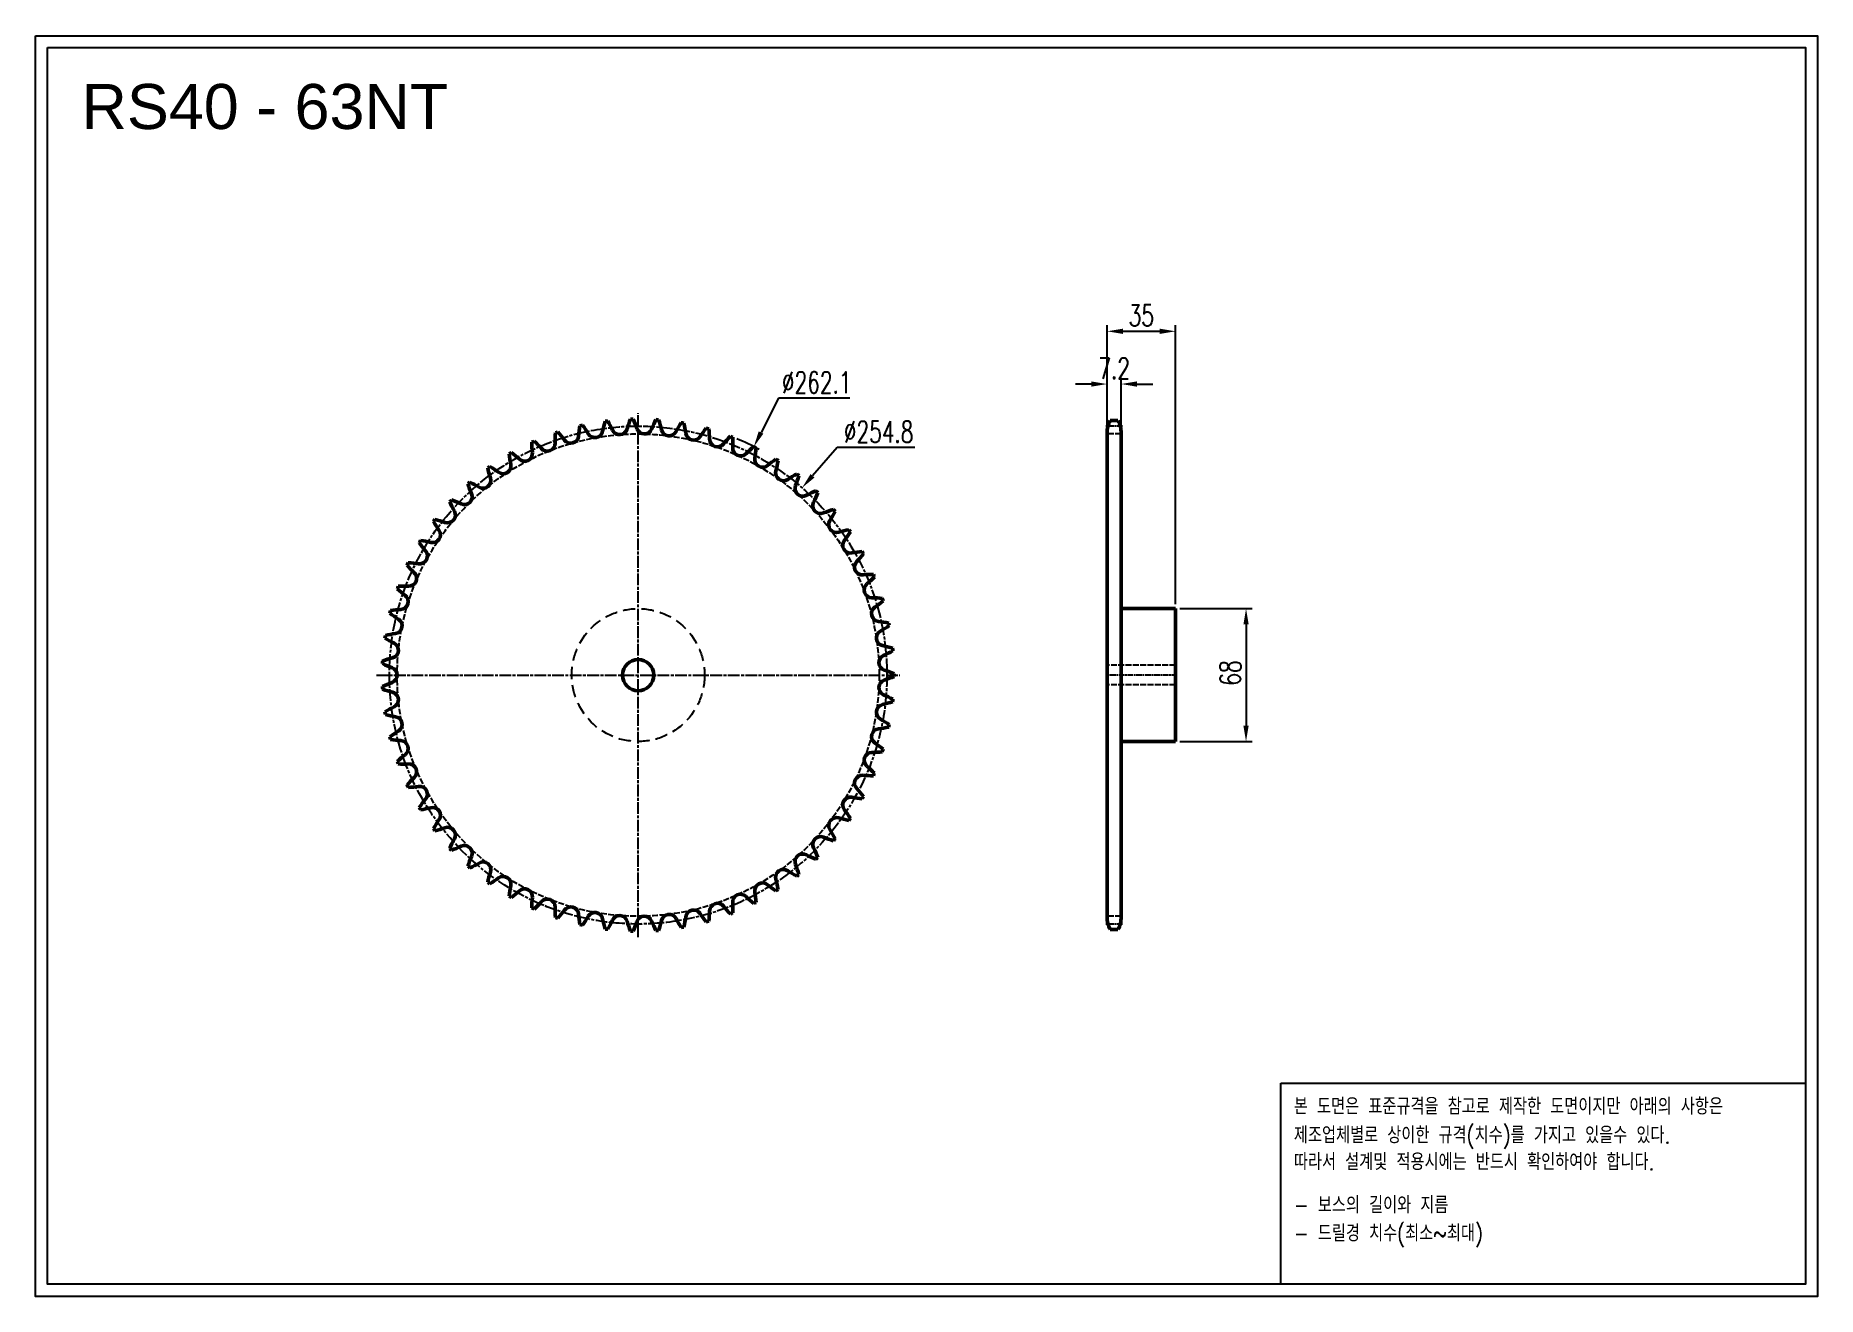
# Model space of a CAD drawing. Header units: millimetres. Extents: x -18654 to -17742, y 3585 to 4231.
import ezdxf

# ---------------------------------------------------------------- set-up
doc = ezdxf.new("R2010")
doc.units = ezdxf.units.MM
for name, pattern in [('AM_ISO02W050', [7.5, 6, -1.5]), ('AM_ISO02W050x2', [3.75, 3, -0.75]), ('AM_ISO08W050', [18, 12, -1.5, 3, -1.5]), ('AM_ISO08W050x2', [9, 6, -0.75, 1.5, -0.75]), ('HIDDEN', [9.525, 6.35, -3.175])]:
    doc.linetypes.add(name, pattern=pattern)
for name, color, linetype, lineweight in [('AM_0N', 7, 'Continuous', 50), ('AM_3N', 6, 'AM_ISO02W050', 25), ('AM_7', 4, 'AM_ISO08W050', 25), ('AM_7N', 4, 'AM_ISO08W050', 25)]:
    doc.layers.add(name, color=color, linetype=linetype, lineweight=lineweight)
doc.layers.add('HL', color=2, linetype='HIDDEN')
doc.layers.add('S-DIM', color=7, linetype='Continuous')
doc.styles.add('HAN', font='ROMANS.shx', dxfattribs={"width": 0.7, "bigfont": 'whgtxt.shx'})
doc.styles.add('HSG', font='SIMPLEX.shx', dxfattribs={"width": 0.7, "bigfont": 'HSG.shx'})
doc.styles.get("Standard").update_dxf_attribs({"font": 'arial.ttf'})
doc.dimstyles.new('APP23', dxfattribs={"dimscale": 4.5, "dimtxt": 2.4, "dimasz": 1.8, "dimexe": 0.7, "dimexo": 0.5, "dimgap": 0.6, "dimtad": 1, "dimtoh": 1, "dimdec": 1, "dimrnd": 0.01, "dimzin": 9, "dimdsep": 46, "dimtxsty": 'HSG', "dimcen": 0, "dimclrd": 1, "dimclre": 1, "dimclrt": 256, "dimazin": 2, "dimtp": 1, "dimtm": 1, "dimtfac": 0.5, "dimtdec": 1, "dimtix": 1, "dimtofl": 0, "dimtmove": 0, "dimatfit": 3, "dimfxl": 0, "dimtvp": 1, "dimtolj": 2, "dimlwd": -1, "dimlwe": -1, "dimarcsym": 0})

# ---------------------------------------------------------------- blocks, each defined once
blk = doc.blocks.new('*D1')
at = {"layer": 'Defpoints', "color": 0, "transparency": 16777216}
for p in [(-18286.28, 4020.25), (-18404.77, 3786.47)]:
    blk.add_point(p, dxfattribs=at)
at = {"layer": 'S-DIM', "color": 1, "transparency": 16777216}
for p, q in [((-18273.73, 4045), (-18282.61, 4027.47)), ((-18237.19, 4045), (-18273.73, 4045))]:
    blk.add_line(p, q, dxfattribs=at)
blk.add_arc((-18345.52, 3903.36), 131.04, 61.74386, 67.29073, dxfattribs=at)
blk.add_solid([(-18283.82, 4028.08), (-18281.41, 4026.86), (-18286.28, 4020.25)], dxfattribs=at)
at = {"layer": 'S-DIM', "transparency": 16777216, "insert": (-18254.11, 4053.1), "char_height": 10.8, "attachment_point": 5, "style": 'HSG'}
blk.add_mtext('\\A2;∅262.1', dxfattribs=at)
blk = doc.blocks.new('*D2')
at = {"layer": 'Defpoints', "color": 0, "transparency": 16777216}
for p in [(-18261.6, 3999.2), (-18429.44, 3807.51)]:
    blk.add_point(p, dxfattribs=at)
at = {"layer": 'S-DIM', "color": 1, "transparency": 16777216}
for p, q in [((-18243.62, 4019.74), (-18256.26, 4005.3)), ((-18203.84, 4019.74), (-18243.62, 4019.74))]:
    blk.add_line(p, q, dxfattribs=at)
blk.add_solid([(-18257.28, 4006.19), (-18255.25, 4004.41), (-18261.6, 3999.2)], dxfattribs=at)
at = {"layer": 'S-DIM', "transparency": 16777216, "insert": (-18222.38, 4027.84), "char_height": 10.8, "attachment_point": 5, "style": 'HSG'}
blk.add_mtext('\\A2;∅254.8', dxfattribs=at)
blk = doc.blocks.new('*D3')
at = {"layer": 'Defpoints', "color": 0, "transparency": 16777216}
for p in [(-18098.19, 4052.29), (-18105.39, 4026.78), (-18098.19, 4026.78)]:
    blk.add_point(p, dxfattribs=at)
at = {"layer": 'S-DIM', "color": 1, "transparency": 16777216}
for p, q in [((-18113.49, 4052.29), (-18121.59, 4052.29)), ((-18105.39, 4029.03), (-18105.39, 4055.44)), ((-18098.19, 4029.03), (-18098.19, 4055.44)), ((-18090.09, 4052.29), (-18081.99, 4052.29))]:
    blk.add_line(p, q, dxfattribs=at)
for points in [[(-18113.49, 4053.64), (-18113.49, 4050.94), (-18105.39, 4052.29)], [(-18090.09, 4053.64), (-18090.09, 4050.94), (-18098.19, 4052.29)]]:
    blk.add_solid(points, dxfattribs=at)
at = {"layer": 'S-DIM', "transparency": 16777216, "insert": (-18101.79, 4060.39), "char_height": 10.8, "attachment_point": 5, "style": 'HSG'}
blk.add_mtext('\\A2;7.2', dxfattribs=at)
blk = doc.blocks.new('*D4')
at = {"layer": 'Defpoints', "color": 0, "transparency": 16777216}
for p in [(-18070.39, 4079.29), (-18105.39, 4026.78), (-18070.39, 3937.36)]:
    blk.add_point(p, dxfattribs=at)
at = {"layer": 'S-DIM', "color": 1, "transparency": 16777216}
for p, q in [((-18105.39, 4029.03), (-18105.39, 4082.44)), ((-18097.29, 4079.29), (-18078.49, 4079.29)), ((-18070.39, 3939.61), (-18070.39, 4082.44))]:
    blk.add_line(p, q, dxfattribs=at)
for points in [[(-18097.29, 4080.64), (-18097.29, 4077.94), (-18105.39, 4079.29)], [(-18078.49, 4080.64), (-18078.49, 4077.94), (-18070.39, 4079.29)]]:
    blk.add_solid(points, dxfattribs=at)
at = {"layer": 'S-DIM', "transparency": 16777216, "insert": (-18087.89, 4087.39), "char_height": 10.8, "attachment_point": 5, "style": 'HSG'}
blk.add_mtext('\\A2;35', dxfattribs=at)
blk = doc.blocks.new('*D5')
at = {"layer": 'Defpoints', "color": 0, "transparency": 16777216}
for p in [(-18070.39, 3937.36), (-18070.39, 3869.36), (-18034.24, 3869.36)]:
    blk.add_point(p, dxfattribs=at)
at = {"layer": 'S-DIM', "color": 1, "transparency": 16777216}
for p, q in [((-18068.14, 3937.36), (-18031.09, 3937.36)), ((-18034.24, 3929.26), (-18034.24, 3877.46)), ((-18068.14, 3869.36), (-18031.09, 3869.36))]:
    blk.add_line(p, q, dxfattribs=at)
for points in [[(-18035.59, 3929.26), (-18032.89, 3929.26), (-18034.24, 3937.36)], [(-18035.59, 3877.46), (-18032.89, 3877.46), (-18034.24, 3869.36)]]:
    blk.add_solid(points, dxfattribs=at)
at = {"layer": 'S-DIM', "transparency": 16777216, "insert": (-18042.34, 3904.43), "char_height": 10.8, "attachment_point": 5, "rotation": 90, "style": 'HSG'}
blk.add_mtext('\\A2;68', dxfattribs=at)
blk = doc.blocks.new('notice1')
at = {"color": 4}
blk.add_lwpolyline([(-22142.12, 1735.9), (-22053.8, 1735.9), (-22053.8, 1702.07), (-22142.12, 1702.07)], close=True, dxfattribs=at)
at = {"color": 4, "style": 'HAN', "width": 0.8}
for s, p in [('본 도면은 표준규격을 참고로 제작한 도면이지만 아래의 사항은', (-22139.9, 1730.62)), ('제조업체별로 상이한 규격(치수)를 가지고 있을수 있다.', (-22139.9, 1725.78)), ('따라서 설계및 적용시에는 반드시 확인하여야 합니다.', (-22139.9, 1721.28)), ('- 보스의 길이와 지름', (-22139.9, 1714.03)), ('- 드릴경 치수(최소~최대)', (-22139.9, 1709.27))]:
    blk.add_text(s, height=2.7949, dxfattribs=at).set_placement(p)

msp = doc.modelspace()

# ---------------------------------------------------------------- linework, layer by layer
for points in [[(-18654.07, 4230.57), (-17741.67, 4230.57), (-17741.67, 3585.44), (-18654.07, 3585.44)], [(-18647.93, 4224.43), (-17747.82, 4224.43), (-17747.82, 3591.59), (-18647.93, 3591.59)]]:
    msp.add_lwpolyline(points, close=True)
at = {"layer": 'AM_0N'}
for p, q in [((-18103.78, 4033.56), (-18099.81, 4033.56)), ((-18105.39, 4027.16), (-18105.39, 3779.56)), ((-18098.19, 4027.16), (-18098.19, 3779.56)), ((-18098.19, 3937.36), (-18070.39, 3937.36)), ((-18070.39, 3937.36), (-18070.39, 3869.36)), ((-18098.19, 3869.36), (-18070.39, 3869.36)), ((-18103.78, 3773.16), (-18099.81, 3773.16))]:
    msp.add_line(p, q, dxfattribs=at)
msp.add_circle((-18345.52, 3903.36), 8, dxfattribs=at)
for centre, radius, start, end in [((-18302.78, 4016.58), 62.01, 164.35805, 169.28571), ((-18345.52, 3903.36), 131.04, 96.84592, 97.4398), ((-18414.88, 4002.53), 62.01, 25, 29.92766), ((-18291.71, 4011.76), 62.01, 158.64376, 163.57143), ((-18345.52, 3903.36), 131.04, 91.13163, 91.72551), ((-18404.66, 4008.94), 62.01, 19.28571, 24.21338), ((-18281.19, 4005.87), 62.01, 152.92948, 157.85714), ((-18345.52, 3903.36), 131.04, 85.41735, 86.01122), ((-18393.86, 4014.31), 62.01, 13.57143, 18.49909), ((-18091.89, 4027.16), 13.5, 151.70092, 180), ((-18111.69, 4027.16), 13.5, 0, 28.29908), ((-18326.06, 4022.8), 62.01, 175.78662, 180.71429), ((-18345.52, 3903.36), 131.04, 108.27449, 108.86837), ((-18433.16, 3986.82), 62.01, 36.42857, 41.35624), ((-18380.03, 4026.03), 4.01, 216.42857, 355), ((-18314.26, 4020.27), 62.01, 170.07234, 175), ((-18345.52, 3903.36), 131.04, 102.5602, 103.15408), ((-18424.41, 3995.13), 62.01, 30.71429, 35.64195), ((-18367.65, 4028.85), 4.01, 210.71429, 349.28571), ((-18355.04, 4030.43), 4.01, 205, 343.57143), ((-18342.34, 4030.75), 4.01, 199.28571, 337.85714), ((-18329.68, 4029.8), 4.01, 193.57143, 332.14286), ((-18271.3, 3998.95), 62.01, 147.21519, 152.14286), ((-18345.52, 3903.36), 131.04, 79.70306, 80.29694), ((-18382.57, 4018.57), 62.01, 7.85714, 12.78481), ((-18317.16, 4027.6), 4.01, 187.85714, 326.42857), ((-18262.15, 3991.09), 62.01, 141.50091, 146.42857), ((-18345.52, 3903.36), 131.04, 73.98878, 74.58265), ((-18370.91, 4021.69), 62.01, 2.14286, 7.07052), ((-18304.94, 4024.16), 4.01, 182.14286, 320.71429), ((-18253.83, 3982.35), 62.01, 135.78662, 140.71429), ((-18345.52, 3903.36), 131.04, 68.27449, 68.86837), ((-18359.01, 4023.63), 62.01, 356.42857, 1.35624), ((-18345.52, 3903.36), 131.04, 119.70306, 120.29694), ((-18350.11, 4024.29), 62.01, 187.21519, 192.14286), ((-18447.96, 3967.8), 62.01, 47.85714, 52.78481), ((-18403.66, 4016.76), 4.01, 227.85714, 6.42857), ((-18345.52, 3903.36), 131.04, 113.98878, 114.58265), ((-18338.05, 4024.15), 62.01, 181.50091, 186.42857), ((-18441.03, 3977.68), 62.01, 42.14286, 47.07052), ((-18392.08, 4021.98), 4.01, 222.14286, 0.71429), ((-18293.11, 4019.51), 4.01, 176.42857, 315), ((-18246.42, 3972.83), 62.01, 130.07234, 135), ((-18345.52, 3903.36), 131.04, 62.5602, 63.15408), ((-18346.96, 4024.37), 62.01, 350.71429, 355.64195), ((-18345.52, 3903.36), 131.04, 125.41735, 126.01122), ((-18362.13, 4023.24), 62.01, 192.92948, 197.85714), ((-18453.87, 3957.28), 62.01, 53.57143, 58.49909), ((-18414.66, 4010.4), 4.01, 233.57143, 12.14286), ((-18281.8, 4013.72), 4.01, 170.71429, 309.28571), ((-18240, 3962.62), 62.01, 124.35805, 129.28571), ((-18271.13, 4006.83), 4.01, 165, 303.57143), ((-18334.91, 4023.91), 62.01, 345, 349.92766), ((-18345.52, 3903.36), 131.04, 56.84592, 57.4398), ((-18234.62, 3951.81), 62.01, 118.64376, 123.57143), ((-18345.52, 3903.36), 131.04, 51.13163, 51.72551), ((-18345.52, 3903.36), 131.04, 131.13163, 131.72551), ((-18373.98, 4020.99), 62.01, 198.64376, 203.57143), ((-18458.7, 3946.23), 62.01, 59.28571, 64.21338), ((-18424.97, 4002.99), 4.01, 239.28571, 17.85714), ((-18261.2, 3998.9), 4.01, 159.28571, 297.85714), ((-18322.96, 4022.26), 62.01, 339.28571, 344.21338), ((-18230.35, 3940.53), 62.01, 112.92948, 117.85714), ((-18311.23, 4019.42), 62.01, 333.57143, 338.49909), ((-18345.52, 3903.36), 131.04, 45.41735, 46.01122), ((-18443.14, 3985.27), 4.01, 250.71429, 29.28571), ((-18345.52, 3903.36), 131.04, 136.84592, 137.4398), ((-18385.55, 4017.57), 62.01, 204.35805, 209.28571), ((-18462.4, 3934.74), 62.01, 65, 69.92766), ((-18434.5, 3994.58), 4.01, 245, 23.57143), ((-18252.11, 3990.03), 4.01, 153.57143, 292.14286), ((-18227.22, 3928.88), 62.01, 107.21519, 112.14286), ((-18345.52, 3903.36), 131.04, 39.70306, 40.29694), ((-18345.52, 3903.36), 131.04, 142.5602, 143.15408), ((-18396.73, 4013.01), 62.01, 210.07234, 215), ((-18464.95, 3922.95), 62.01, 70.71429, 75.64195), ((-18243.94, 3980.3), 4.01, 147.85714, 286.42857), ((-18299.85, 4015.43), 62.01, 327.85714, 332.78481), ((-18345.52, 3903.36), 131.04, 148.27449, 148.86837), ((-18407.39, 4007.37), 62.01, 215.78662, 220.71429), ((-18466.3, 3910.96), 62.01, 76.42857, 81.35624), ((-18450.81, 3975.14), 4.01, 256.42857, 35), ((-18225.27, 3916.97), 62.01, 101.50091, 106.42857), ((-18236.78, 3969.81), 4.01, 142.14286, 280.71429), ((-18288.91, 4010.33), 62.01, 322.14286, 327.07052), ((-18345.52, 3903.36), 131.04, 33.98878, 34.58265), ((-18345.52, 3903.36), 131.04, 153.98878, 154.58265), ((-18466.46, 3898.9), 62.01, 82.14286, 87.07052), ((-18457.44, 3964.3), 4.01, 262.14286, 40.71429), ((-18224.51, 3904.93), 62.01, 95.78662, 100.71429), ((-18230.71, 3958.65), 4.01, 136.42857, 275), ((-18278.54, 4004.16), 62.01, 316.42857, 321.35624), ((-18345.52, 3903.36), 131.04, 28.27449, 28.86837), ((-18417.44, 4000.69), 62.01, 221.50091, 226.42857), ((-18462.95, 3952.86), 4.01, 267.85714, 46.42857), ((-18224.95, 3892.88), 62.01, 90.07234, 95), ((-18268.84, 3996.99), 62.01, 310.71429, 315.64195), ((-18345.52, 3903.36), 131.04, 22.5602, 23.15408), ((-18345.52, 3903.36), 131.04, 159.70306, 160.29694), ((-18426.77, 3993.05), 62.01, 227.21519, 232.14286), ((-18465.42, 3886.88), 62.01, 87.85714, 92.78481), ((-18467.29, 3940.92), 4.01, 273.57143, 52.14286), ((-18225.77, 3946.94), 4.01, 130.71429, 269.28571), ((-18226.6, 3880.92), 62.01, 84.35805, 89.28571), ((-18345.52, 3903.36), 131.04, 16.84592, 17.4398), ((-18345.52, 3903.36), 131.04, 165.41735, 166.01122), ((-18435.3, 3984.51), 62.01, 232.92948, 237.85714), ((-18463.18, 3875.02), 62.01, 93.57143, 98.49909), ((-18222.03, 3934.8), 4.01, 125, 263.57143), ((-18259.9, 3988.89), 62.01, 305, 309.92766), ((-18345.52, 3903.36), 131.04, 171.13163, 171.72551), ((-18459.77, 3863.45), 62.01, 99.28571, 104.21338), ((-18470.43, 3928.61), 4.01, 279.28571, 57.85714), ((-18219.51, 3922.35), 4.01, 119.28571, 257.85714), ((-18229.42, 3869.19), 62.01, 78.64376, 83.57143), ((-18251.81, 3979.94), 62.01, 299.28571, 304.21338), ((-18345.52, 3903.36), 131.04, 11.13163, 11.72551), ((-18442.93, 3975.17), 62.01, 238.64376, 243.57143), ((-18472.32, 3916.05), 4.01, 285, 63.57143), ((-18233.4, 3857.8), 62.01, 72.92948, 77.85714), ((-18244.65, 3970.23), 62.01, 293.57143, 298.49909), ((-18345.52, 3903.36), 131.04, 5.41735, 6.01122), ((-18345.52, 3903.36), 131.04, 176.84592, 177.4398), ((-18449.6, 3965.12), 62.01, 244.35805, 249.28571), ((-18455.23, 3852.27), 62.01, 105, 109.92766), ((-18472.95, 3903.36), 4.01, 290.71429, 69.28571), ((-18218.25, 3909.71), 4.01, 113.57143, 252.14286), ((-18238.49, 3846.87), 62.01, 67.21519, 72.14286), ((-18449.6, 3841.6), 62.01, 110.71429, 115.64195), ((-18345.52, 3903.36), 131.04, 182.5602, 183.15408), ((-18455.23, 3954.45), 62.01, 250.07234, 255), ((-18218.25, 3897.01), 4.01, 107.85714, 246.42857), ((-18238.49, 3959.85), 62.01, 287.85714, 292.78481), ((-18345.52, 3903.36), 131.04, 359.70306, 0.29694), ((-18442.93, 3831.55), 62.01, 116.42857, 121.35624), ((-18472.32, 3890.67), 4.01, 296.42857, 75), ((-18219.51, 3884.37), 4.01, 102.14286, 240.71429), ((-18233.4, 3948.91), 62.01, 282.14286, 287.07052), ((-18244.65, 3836.49), 62.01, 61.50091, 66.42857), ((-18345.52, 3903.36), 131.04, 353.98878, 354.58265), ((-18345.52, 3903.36), 131.04, 188.27449, 188.86837), ((-18459.77, 3943.27), 62.01, 255.78662, 260.71429), ((-18470.43, 3878.11), 4.01, 302.14286, 80.71429), ((-18251.81, 3826.78), 62.01, 55.78662, 60.71429), ((-18345.52, 3903.36), 131.04, 348.27449, 348.86837), ((-18435.3, 3822.2), 62.01, 122.14286, 127.07052), ((-18345.52, 3903.36), 131.04, 193.98878, 194.58265), ((-18463.18, 3931.69), 62.01, 261.50091, 266.42857), ((-18467.29, 3865.8), 4.01, 307.85714, 86.42857), ((-18222.03, 3871.91), 4.01, 96.42857, 235), ((-18259.9, 3817.83), 62.01, 50.07234, 55), ((-18229.42, 3937.52), 62.01, 276.42857, 281.35624), ((-18426.77, 3813.67), 62.01, 127.85714, 132.78481), ((-18225.77, 3859.77), 4.01, 90.71429, 229.28571), ((-18226.6, 3925.79), 62.01, 270.71429, 275.64195), ((-18345.52, 3903.36), 131.04, 342.5602, 343.15408), ((-18345.52, 3903.36), 131.04, 199.70306, 200.29694), ((-18465.42, 3919.84), 62.01, 267.21519, 272.14286), ((-18417.44, 3806.02), 62.01, 133.57143, 138.49909), ((-18462.95, 3853.86), 4.01, 313.57143, 92.14286), ((-18230.71, 3848.07), 4.01, 85, 223.57143), ((-18224.95, 3913.84), 62.01, 265, 269.92766), ((-18268.84, 3809.73), 62.01, 44.35805, 49.28571), ((-18345.52, 3903.36), 131.04, 336.84592, 337.4398), ((-18345.52, 3903.36), 131.04, 205.41735, 206.01122), ((-18466.46, 3907.82), 62.01, 272.92948, 277.85714), ((-18457.44, 3842.41), 4.01, 319.28571, 97.85714), ((-18278.54, 3802.56), 62.01, 38.64376, 43.57143), ((-18345.52, 3903.36), 131.04, 331.13163, 331.72551), ((-18407.39, 3799.35), 62.01, 139.28571, 144.21338), ((-18345.52, 3903.36), 131.04, 211.13163, 211.72551), ((-18466.3, 3895.75), 62.01, 278.64376, 283.57143), ((-18450.81, 3831.57), 4.01, 325, 103.57143), ((-18236.78, 3836.91), 4.01, 79.28571, 217.85714), ((-18288.91, 3796.39), 62.01, 32.92948, 37.85714), ((-18224.51, 3901.78), 62.01, 259.28571, 264.21338), ((-18396.73, 3793.7), 62.01, 145, 149.92766), ((-18345.52, 3903.36), 131.04, 216.84592, 217.4398), ((-18464.95, 3883.77), 62.01, 284.35805, 289.28571), ((-18443.14, 3821.45), 4.01, 330.71429, 109.28571), ((-18243.94, 3826.41), 4.01, 73.57143, 212.14286), ((-18299.85, 3791.29), 62.01, 27.21519, 32.14286), ((-18225.27, 3889.74), 62.01, 253.57143, 258.49909), ((-18345.52, 3903.36), 131.04, 325.41735, 326.01122), ((-18385.55, 3789.15), 62.01, 150.71429, 155.64195), ((-18345.52, 3903.36), 131.04, 222.5602, 223.15408), ((-18462.4, 3871.97), 62.01, 290.07234, 295), ((-18434.5, 3812.13), 4.01, 336.42857, 115), ((-18252.11, 3816.68), 4.01, 67.85714, 206.42857), ((-18311.23, 3787.3), 62.01, 21.50091, 26.42857), ((-18227.22, 3877.84), 62.01, 247.85714, 252.78481), ((-18345.52, 3903.36), 131.04, 319.70306, 320.29694), ((-18373.98, 3785.73), 62.01, 156.42857, 161.35624), ((-18345.52, 3903.36), 131.04, 228.27449, 228.86837), ((-18458.7, 3860.49), 62.01, 295.78662, 300.71429), ((-18424.97, 3803.73), 4.01, 342.14286, 120.71429), ((-18261.2, 3807.81), 4.01, 62.14286, 200.71429), ((-18322.96, 3784.46), 62.01, 15.78662, 20.71429), ((-18230.35, 3866.19), 62.01, 242.14286, 247.07052), ((-18345.52, 3903.36), 131.04, 313.98878, 314.58265), ((-18362.13, 3783.48), 62.01, 162.14286, 167.07052), ((-18345.52, 3903.36), 131.04, 233.98878, 234.58265), ((-18453.87, 3849.44), 62.01, 301.50091, 306.42857), ((-18414.66, 3796.31), 4.01, 347.85714, 126.42857), ((-18281.8, 3793), 4.01, 50.71429, 189.28571), ((-18240, 3844.1), 62.01, 230.71429, 235.64195), ((-18271.13, 3799.89), 4.01, 56.42857, 195), ((-18334.91, 3782.8), 62.01, 10.07234, 15), ((-18234.62, 3854.9), 62.01, 236.42857, 241.35624), ((-18345.52, 3903.36), 131.04, 308.27449, 308.86837), ((-18350.11, 3782.42), 62.01, 167.85714, 172.78481), ((-18345.52, 3903.36), 131.04, 239.70306, 240.29694), ((-18447.96, 3838.92), 62.01, 307.21519, 312.14286), ((-18403.66, 3789.96), 4.01, 353.57143, 132.14286), ((-18338.05, 3782.57), 62.01, 173.57143, 178.49909), ((-18441.03, 3829.04), 62.01, 312.92948, 317.85714), ((-18392.08, 3784.73), 4.01, 359.28571, 137.85714), ((-18304.94, 3782.56), 4.01, 39.28571, 177.85714), ((-18293.11, 3787.2), 4.01, 45, 183.57143), ((-18359.01, 3783.09), 62.01, 358.64376, 3.57143), ((-18246.42, 3833.89), 62.01, 225, 229.92766), ((-18345.52, 3903.36), 131.04, 296.84592, 297.4398), ((-18346.96, 3782.35), 62.01, 4.35805, 9.28571), ((-18345.52, 3903.36), 131.04, 302.5602, 303.15408), ((-18345.52, 3903.36), 131.04, 245.41735, 246.01122), ((-18326.06, 3783.91), 62.01, 179.28571, 184.21338), ((-18345.52, 3903.36), 131.04, 251.13163, 251.72551), ((-18433.16, 3819.9), 62.01, 318.64376, 323.57143), ((-18380.03, 3780.69), 4.01, 5, 143.57143), ((-18314.26, 3786.44), 62.01, 185, 189.92766), ((-18424.41, 3811.58), 62.01, 324.35805, 329.28571), ((-18367.65, 3777.86), 4.01, 10.71429, 149.28571), ((-18302.78, 3790.14), 62.01, 190.71429, 195.64195), ((-18414.88, 3804.19), 62.01, 330.07234, 335), ((-18355.04, 3776.28), 4.01, 16.42857, 155), ((-18291.71, 3794.96), 62.01, 196.42857, 201.35624), ((-18342.34, 3775.97), 4.01, 22.14286, 160.71429), ((-18281.19, 3800.85), 62.01, 202.14286, 207.07052), ((-18393.86, 3792.41), 62.01, 341.50091, 346.42857), ((-18329.68, 3776.91), 4.01, 27.85714, 166.42857), ((-18271.3, 3807.77), 62.01, 207.85714, 212.78481), ((-18382.57, 3788.15), 62.01, 347.21519, 352.14286), ((-18317.16, 3779.12), 4.01, 33.57143, 172.14286), ((-18262.15, 3815.63), 62.01, 213.57143, 218.49909), ((-18345.52, 3903.36), 131.04, 285.41735, 286.01122), ((-18370.91, 3785.03), 62.01, 352.92948, 357.85714), ((-18253.83, 3824.37), 62.01, 219.28571, 224.21338), ((-18345.52, 3903.36), 131.04, 291.13163, 291.72551), ((-18091.89, 3779.56), 13.5, 180, 208.29908), ((-18111.69, 3779.56), 13.5, 331.70092, 0), ((-18345.52, 3903.36), 131.04, 256.84592, 257.4398), ((-18345.52, 3903.36), 131.04, 262.5602, 263.15408), ((-18345.52, 3903.36), 131.04, 268.27449, 268.86837), ((-18404.66, 3797.77), 62.01, 335.78662, 340.71429), ((-18345.52, 3903.36), 131.04, 273.98878, 274.58265), ((-18345.52, 3903.36), 131.04, 279.70306, 280.29694)]:
    msp.add_arc(centre, radius, start, end, dxfattribs=at)
at = {"layer": 'AM_3N', "linetype": 'AM_ISO02W050x2'}
for p, q in [((-18098.19, 4026.78), (-18105.39, 4026.78)), ((-18098.19, 3779.94), (-18105.39, 3779.94))]:
    msp.add_line(p, q, dxfattribs=at)
at = {"layer": 'AM_3N', "color": 2, "linetype": 'AM_ISO02W050x2'}
for p, q in [((-18070.39, 3908.36), (-18105.39, 3908.36)), ((-18070.39, 3898.36), (-18105.39, 3898.36))]:
    msp.add_line(p, q, dxfattribs=at)
at = {"layer": 'AM_3N', "linetype": 'AM_ISO02W050x2'}
msp.add_circle((-18345.52, 3903.36), 123.42, dxfattribs=at)
at = {"layer": 'AM_7', "linetype": 'AM_ISO08W050x2'}
msp.add_circle((-18345.52, 3903.36), 127.39, dxfattribs=at)
at = {"layer": 'AM_7N', "linetype": 'AM_ISO08W050x2'}
for p, q in [((-18345.52, 3769.31), (-18345.52, 4037.4)), ((-18479.57, 3903.36), (-18211.48, 3903.36))]:
    msp.add_line(p, q, dxfattribs=at)
at = {"layer": 'AM_7N', "linetype": 'AM_ISO08W050x2', "ltscale": 0.5}
for p, q in [((-18097.43, 4030.75), (-18106.16, 4030.75)), ((-18069.46, 3903.36), (-18106.16, 3903.36)), ((-18097.43, 3775.97), (-18106.16, 3775.97))]:
    msp.add_line(p, q, dxfattribs=at)
at = {"layer": 'HL'}
msp.add_circle((-18345.52, 3903.36), 34, dxfattribs=at)

# ---------------------------------------------------------------- block references
at = {"xscale": 3.042, "yscale": 3.042, "zscale": 3.042}
msp.add_blockref('notice1', (49339.83, -1586.1), dxfattribs=at)

# ---------------------------------------------------------------- texts
msp.add_text('RS40 - 63NT', height=23.0404).set_placement((-18630.58, 4182.8))

# ---------------------------------------------------------------- dimensions: what is measured, and where the dimension line sits
at = {"layer": 'S-DIM'}
dim = msp.add_linear_dim(base=(-18070.39, 4079.29), p1=(-18105.39, 4026.78), p2=(-18070.39, 3937.36), dimstyle='APP23', dxfattribs=at)
dim.commit()
dim.dimension.update_dxf_attribs({"geometry": '*D4', "text_midpoint": (-18087.89, 4087.39)})
at = {"layer": 'S-DIM', "color": 3}
for p1, p2, picture, middle in [((-18404.77, 3786.47), (-18286.28, 4020.25), '*D1', (-18254.11, 4045)), ((-18429.44, 3807.51), (-18261.6, 3999.2), '*D2', (-18222.38, 4019.74))]:
    dim = msp.add_diameter_dim_2p(p1=p1, p2=p2, dimstyle='APP23', dxfattribs=at)
    dim.commit()
    dim.dimension.update_dxf_attribs({"geometry": picture, "text_midpoint": middle, "dimtype": 131})
at = {"layer": 'S-DIM'}
dim = msp.add_linear_dim(base=(-18098.19, 4052.29), p1=(-18105.39, 4026.78), p2=(-18098.19, 4026.78), dimstyle='APP23', dxfattribs=at)
dim.commit()
dim.dimension.update_dxf_attribs({"geometry": '*D3', "text_midpoint": (-18101.79, 4052.29), "dimtype": 128})
dim = msp.add_linear_dim(base=(-18034.24, 3869.36), p1=(-18070.39, 3937.36), p2=(-18070.39, 3869.36), angle=90, dimstyle='APP23', dxfattribs=at)
dim.commit()
dim.dimension.update_dxf_attribs({"geometry": '*D5', "text_midpoint": (-18034.24, 3904.43), "dimtype": 128})

doc.saveas('drawing.dxf')
